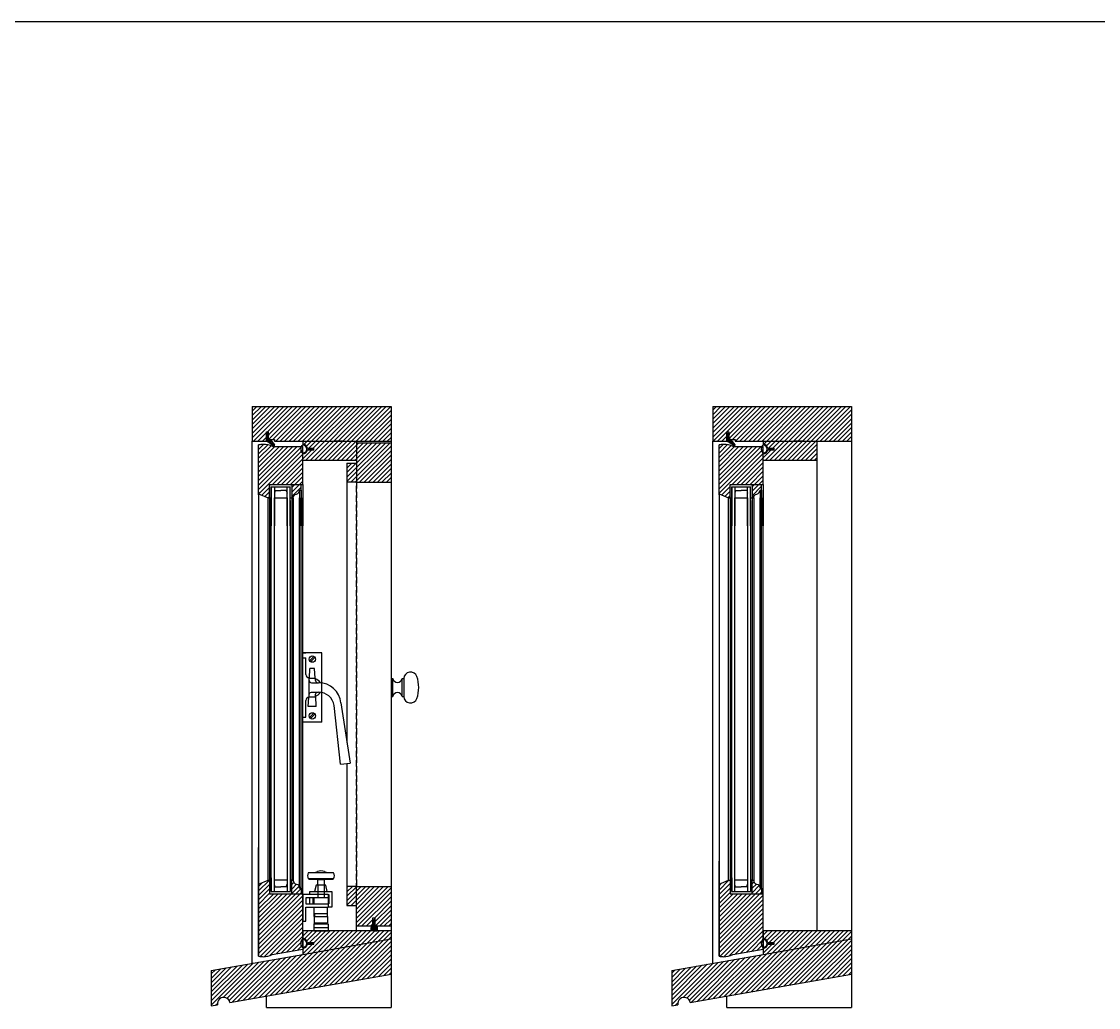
# Model space of a CAD drawing. Header units: inches. Extents: x 1985 to 11287, y 379 to 3234.
# Drawn here: x 8972.09 to 9014.76, y 1518.22 to 1557.3 of the extents above; entities that cross this region are included whole.
import ezdxf

# ---------------------------------------------------------------- set-up
doc = ezdxf.new("R2010")
doc.units = ezdxf.units.IN
doc.header["$MEASUREMENT"] = 0
doc.linetypes.add('HIDDEN', pattern=[0.375, 0.25, -0.125])
for name, color, linetype in [('glass 99', 6, 'CONTINUOUS'), ('glazing tape 99', 7, 'CONTINUOUS'), ('hardware 99', 94, 'CONTINUOUS'), ('hatch 99', 1, 'CONTINUOUS'), ('screen 99', 4, 'CONTINUOUS'), ('separation 99', 3, 'CONTINUOUS'), ('weatherstripping 99', 5, 'CONTINUOUS'), ('wood detail 99', 7, 'CONTINUOUS')]:
    doc.layers.add(name, color=color, linetype=linetype)
pattern_1 = [(45, (8568.73304, 1927.68147), (-0.088388348, 0.088388348), [])]

msp = doc.modelspace()

# ---------------------------------------------------------------- hatches: boundary and pattern name
at = {"layer": 'glazing tape 99'}
h = msp.add_hatch(color=256, dxfattribs=at)
h.paths.add_polyline_path([(8981.984291, 1538.415804), (8981.921791, 1538.415804), (8981.921791, 1538.951518), (8981.984291, 1538.951518)])
h.paths.add_polyline_path([(8982.796791, 1538.415804), (8982.734291, 1538.415804), (8982.734291, 1538.951518), (8982.796791, 1538.951518)])
h = msp.add_hatch(color=256, dxfattribs=at)
h.paths.add_polyline_path([(9000.224884, 1538.415804), (9000.162384, 1538.415804), (9000.162384, 1538.951518), (9000.224884, 1538.951518)])
h.paths.add_polyline_path([(9001.037384, 1538.415804), (9000.974884, 1538.415804), (9000.974884, 1538.951518), (9001.037384, 1538.951518)])
h = msp.add_hatch(color=256, dxfattribs=at)
h.paths.add_polyline_path([(8981.984291, 1523.265922), (8981.921791, 1523.265922), (8981.921791, 1522.730208), (8981.984291, 1522.730208)])
h.paths.add_polyline_path([(8982.796791, 1523.265922), (8982.734291, 1523.265922), (8982.734291, 1522.730208), (8982.796791, 1522.730208)])
h = msp.add_hatch(color=256, dxfattribs=at)
h.paths.add_polyline_path([(9000.224884, 1523.265922), (9000.162384, 1523.265922), (9000.162384, 1522.730208), (9000.224884, 1522.730208)])
h.paths.add_polyline_path([(9001.037384, 1523.265922), (9000.974884, 1523.265922), (9000.974884, 1522.730208), (9001.037384, 1522.730208)])
at = {"layer": 'hatch 99'}
h = msp.add_hatch(dxfattribs=at)
h.set_pattern_fill('ANSI31', color=256, style=0)
h.set_pattern_definition(pattern_1)
h.paths.add_polyline_path([(8986.734291, 1542.040804), (8981.234291, 1542.040804), (8981.234291, 1540.665804), (8981.79684, 1540.665804), (8981.79684, 1541.040804), (8981.86684, 1541.040804), (8981.86684, 1540.728304), (8982.11684, 1540.728304), (8982.11684, 1540.665804), (8986.734291, 1540.665804)])
h.paths.add_polyline_path([(8985.359291, 1540.665804), (8983.234291, 1540.665804), (8983.234291, 1540.540804, -0.365977382), (8983.419169, 1540.384554), (8983.671791, 1540.384554), (8983.671791, 1540.322054), (8983.419169, 1540.322054, -0.365977382), (8983.234291, 1540.165804), (8983.234291, 1539.915804), (8985.359291, 1539.915804)])
h = msp.add_hatch(dxfattribs=at)
h.set_pattern_fill('ANSI31', color=256, style=0)
h.set_pattern_definition(pattern_1)
h.paths.add_polyline_path([(9004.974884, 1542.040804), (8999.474884, 1542.040804), (8999.474884, 1540.665804), (9000.037433, 1540.665804), (9000.037433, 1541.040804), (9000.107433, 1541.040804), (9000.107433, 1540.728304), (9000.357433, 1540.728304), (9000.357433, 1540.665804), (9004.974884, 1540.665804)])
h.paths.add_polyline_path([(9003.599884, 1540.665804), (9001.474884, 1540.665804), (9001.474884, 1540.540804, -0.365977382), (9001.659761, 1540.384554), (9001.912384, 1540.384554), (9001.912384, 1540.322054), (9001.659761, 1540.322054, -0.365977382), (9001.474884, 1540.165804), (9001.474884, 1539.915804), (9003.599884, 1539.915804)])
h = msp.add_hatch(dxfattribs=at)
h.set_pattern_fill('ANSI31', color=256, style=0)
h.set_pattern_definition(pattern_1)
h.paths.add_polyline_path([(8983.234291, 1540.457113), (8982.046438, 1540.457113, 0.141972216), (8981.664095, 1540.539185, 0.035496617), (8981.484291, 1540.522118), (8981.484291, 1538.576518), (8981.859291, 1538.415804), (8981.921791, 1538.415804), (8981.921791, 1538.951518), (8983.234291, 1538.951518)])
h.paths.add_polyline_path([(8983.171791, 1538.951518), (8982.796791, 1538.951518), (8982.796791, 1538.415804), (8982.859291, 1538.415804, -0.375199902), (8982.984291, 1538.572054, 0.375199902), (8983.109291, 1538.728304), (8983.171791, 1538.728304)])
h = msp.add_hatch(dxfattribs=at)
h.set_pattern_fill('ANSI31', color=256, style=0)
h.set_pattern_definition(pattern_1)
h.paths.add_polyline_path([(8986.734291, 1540.603304), (8985.359291, 1540.603304), (8985.359291, 1539.040804), (8986.734291, 1539.040804)])
h.paths.add_polyline_path([(8985.359291, 1539.790804), (8984.984291, 1539.790804), (8984.984291, 1539.040804), (8985.359291, 1539.040804)])
h = msp.add_hatch(dxfattribs=at)
h.set_pattern_fill('ANSI31', color=256, style=0)
h.set_pattern_definition(pattern_1)
h.paths.add_polyline_path([(9001.474884, 1540.457113), (9000.28703, 1540.457113, 0.141972216), (8999.904688, 1540.539185, 0.035496617), (8999.724884, 1540.522118), (8999.724884, 1538.576518), (9000.099884, 1538.415804), (9000.162384, 1538.415804), (9000.162384, 1538.951518), (9001.474884, 1538.951518)])
h.paths.add_polyline_path([(9001.412384, 1538.951518), (9001.037384, 1538.951518), (9001.037384, 1538.415804), (9001.099884, 1538.415804, -0.375199902), (9001.224884, 1538.572054, 0.375199902), (9001.349884, 1538.728304), (9001.412384, 1538.728304)])
h = msp.add_hatch(dxfattribs=at)
h.set_pattern_fill('ANSI31', color=256, style=0)
h.set_pattern_definition(pattern_1)
h.paths.add_polyline_path([(8983.171791, 1522.953422), (8983.109291, 1522.953422), (8983.109291, 1522.966545, 0.350781055), (8982.984291, 1523.109672, -0.375199902), (8982.859291, 1523.265922), (8982.796791, 1523.265922), (8982.796791, 1522.730208), (8983.171791, 1522.730208)])
h.paths.add_polyline_path([(8983.234291, 1522.730208), (8981.921791, 1522.730208), (8981.921791, 1523.265922), (8981.859291, 1523.265922), (8981.484291, 1523.105208), (8981.484291, 1523.024851), (8981.484291, 1520.252166, 0.035496617), (8981.664095, 1520.2351, 0.12567906), (8982.027071, 1520.324714), (8983.234291, 1520.537579), (8983.234291, 1521.26197)])
h.paths.add_polyline_path([(8986.734291, 1520.941597), (8986.734291, 1521.26197), (8983.234291, 1521.26197), (8983.234291, 1520.94947, -0.365977382), (8983.419169, 1520.79322), (8983.671791, 1520.79322), (8983.671791, 1520.73072), (8983.419169, 1520.73072, -0.365977382), (8983.234291, 1520.57447), (8983.234291, 1520.324453)])
h.paths.add_polyline_path([(8985.359291, 1523.018055), (8984.984291, 1523.018055), (8984.984291, 1522.268055), (8985.359291, 1522.268055)])
h.paths.add_polyline_path([(8986.734291, 1523.018055), (8985.359291, 1523.018055), (8985.359291, 1521.455555), (8985.998907, 1521.455555), (8985.998907, 1521.768051), (8986.092907, 1521.768051), (8986.092907, 1521.455555), (8986.734291, 1521.455555)])
h.paths.add_polyline_path([(8986.734291, 1520.941597), (8983.234291, 1520.324453), (8979.609291, 1519.685268), (8979.609291, 1518.289056), (8979.853352, 1518.332091, -1), (8980.345756, 1518.418915), (8986.734291, 1519.545386)])
h = msp.add_hatch(dxfattribs=at)
h.set_pattern_fill('ANSI31', color=256, style=0)
h.set_pattern_definition(pattern_1)
h.paths.add_polyline_path([(9001.412384, 1522.953422), (9001.349884, 1522.953422), (9001.349884, 1522.966545, 0.350781055), (9001.224884, 1523.109672, -0.375199902), (9001.099884, 1523.265922), (9001.037384, 1523.265922), (9001.037384, 1522.730208), (9001.412384, 1522.730208)])
h.paths.add_polyline_path([(9001.474884, 1522.730208), (9000.162384, 1522.730208), (9000.162384, 1523.265922), (9000.099884, 1523.265922), (8999.724884, 1523.105208), (8999.724884, 1523.024851), (8999.724884, 1520.252166, 0.035496617), (8999.904688, 1520.2351, 0.12567906), (9000.267663, 1520.324714), (9001.474884, 1520.537579), (9001.474884, 1521.26197)])
h.paths.add_polyline_path([(9004.974884, 1520.941597), (9004.974884, 1521.26197), (9001.474884, 1521.26197), (9001.474884, 1520.94947, -0.365977382), (9001.659761, 1520.79322), (9001.912384, 1520.79322), (9001.912384, 1520.73072), (9001.659761, 1520.73072, -0.365977382), (9001.474884, 1520.57447), (9001.474884, 1520.324453)])
h.paths.add_polyline_path([(9004.974884, 1520.941597), (9001.474884, 1520.324453), (8997.849884, 1519.685268), (8997.849884, 1518.289056), (8998.093944, 1518.332091, -1), (8998.586348, 1518.418915), (9004.974884, 1519.545386)])
at = {"layer": 'weatherstripping 99'}
h = msp.add_hatch(dxfattribs=at)
h.set_pattern_fill('HONEY', color=256, scale=0.25, angle=-90, style=0)
h.set_pattern_definition([(90, (8722.315496, 1119.951354), (0.0270632938, 0.046875), [0.03125, -0.0625]), (330, (8722.315496, 1119.951354), (0.027063294, -0.0468749999), [0.03125, -0.0625]), (30, (8722.315496, 1119.951354), (0.0541265877, 1e-10), [-0.0625, 0.03125])])
h.paths.add_polyline_path([(8981.957644, 1540.722079, 0.232445164), (8981.944977, 1540.728304), (8981.87534, 1540.728304, -0.414213562), (8981.85934, 1540.744304), (8981.85934, 1540.861304), (8981.89084, 1540.934347), (8981.831966, 1540.975426, 0.153488459), (8981.82281, 1540.978304), (8981.81284, 1540.978304, 0.414213562), (8981.79684, 1540.962304), (8981.79684, 1540.674577, 0.256161577), (8981.804237, 1540.661087), (8982.080008, 1540.485213, 0.35180203), (8982.099925, 1540.487389), (8982.111891, 1540.499355, 0.377155593), (8982.113244, 1540.520444)])
h = msp.add_hatch(dxfattribs=at)
h.set_pattern_fill('HONEY', color=256, scale=0.25, angle=-90, style=0)
h.set_pattern_definition([(90, (8740.556088, 1119.951354), (0.0270632938, 0.046875), [0.03125, -0.0625]), (330, (8740.556088, 1119.951354), (0.027063294, -0.0468749999), [0.03125, -0.0625]), (30, (8740.556088, 1119.951354), (0.0541265877, 1e-10), [-0.0625, 0.03125])])
h.paths.add_polyline_path([(9000.198237, 1540.722079, 0.232445164), (9000.18557, 1540.728304), (9000.115933, 1540.728304, -0.414213562), (9000.099933, 1540.744304), (9000.099933, 1540.861304), (9000.131433, 1540.934347), (9000.072558, 1540.975426, 0.153488459), (9000.063403, 1540.978304), (9000.053433, 1540.978304, 0.414213562), (9000.037433, 1540.962304), (9000.037433, 1540.674577, 0.256161577), (9000.04483, 1540.661087), (9000.320601, 1540.485213, 0.35180203), (9000.340518, 1540.487389), (9000.352484, 1540.499355, 0.377155593), (9000.353837, 1540.520444)])
msp.add_hatch(color=256, dxfattribs=at).paths.add_polyline_path([(8985.936407, 1521.424551), (8985.936407, 1521.455524), (8986.031928, 1521.455543), (8986.061655, 1521.489133), (8986.061655, 1521.548926), (8985.999407, 1521.50539), (8985.999407, 1521.533687), (8986.061655, 1521.577223), (8986.061655, 1521.656112), (8985.999407, 1521.612576), (8985.999407, 1521.640873), (8986.078155, 1521.707397), (8986.092907, 1521.707397), (8986.092907, 1521.455555), (8986.186407, 1521.455573), (8986.186407, 1521.424551)])
h = msp.add_hatch(dxfattribs=at)
h.set_pattern_fill('ANSI36', color=256, scale=0.125, angle=405, style=0)
h.set_pattern_definition([(270, (10576.158359, 1333.632142), (-0.015625, -0.02734375), [0.0390625, -0.0078125, 0, -0.0078125])])
h.paths.add_polyline_path([(8985.936407, 1521.270111), (8985.936407, 1521.424551), (8986.186407, 1521.424551), (8986.186407, 1521.257009)])

# ---------------------------------------------------------------- linework, layer by layer
at = {"layer": 'glass 99'}
for p, q in [((8981.984291, 1538.857768), (8981.984291, 1537.308686)), ((8981.984291, 1538.322054), (8981.984291, 1538.857768)), ((8981.984291, 1538.857768), (8982.734291, 1538.857768)), ((8982.109291, 1538.857768), (8982.109291, 1537.308686)), ((8982.139283, 1538.715899), (8982.109291, 1538.608116)), ((8982.139283, 1538.715899), (8982.359291, 1538.715899)), ((8982.5793, 1538.715899), (8982.359291, 1538.715899)), ((8982.5793, 1538.715899), (8982.609291, 1538.608116)), ((8982.609291, 1537.308686), (8982.609291, 1538.857768)), ((8982.734291, 1537.308686), (8982.734291, 1538.857768)), ((9000.224884, 1538.857768), (9000.224884, 1537.308686)), ((9000.224884, 1538.322054), (9000.224884, 1538.857768)), ((9000.224884, 1538.857768), (9000.974884, 1538.857768)), ((9000.349884, 1538.857768), (9000.349884, 1537.308686)), ((9000.379875, 1538.715899), (9000.349884, 1538.608116)), ((9000.379875, 1538.715899), (9000.599884, 1538.715899)), ((9000.819892, 1538.715899), (9000.599884, 1538.715899)), ((9000.819892, 1538.715899), (9000.849884, 1538.608116)), ((9000.849884, 1537.308686), (9000.849884, 1538.857768)), ((9000.974884, 1537.308686), (9000.974884, 1538.857768)), ((8981.984291, 1522.823958), (8981.984291, 1538.322054)), ((8982.109291, 1522.823958), (8982.109291, 1538.415804)), ((8982.109291, 1538.415804), (8982.609291, 1538.415804)), ((8982.609291, 1538.415804), (8982.609291, 1522.823958)), ((8982.734291, 1538.322054), (8982.734291, 1522.823958)), ((9000.224884, 1522.823958), (9000.224884, 1538.322054)), ((9000.349884, 1522.823958), (9000.349884, 1538.415804)), ((9000.349884, 1538.415804), (9000.849884, 1538.415804)), ((9000.849884, 1538.415804), (9000.849884, 1522.823958)), ((9000.974884, 1538.322054), (9000.974884, 1522.823958)), ((8981.984291, 1523.359672), (8981.984291, 1522.823958)), ((8982.609291, 1523.265922), (8982.109291, 1523.265922)), ((9000.224884, 1523.359672), (9000.224884, 1522.823958)), ((9000.849884, 1523.265922), (9000.349884, 1523.265922)), ((8981.984291, 1522.823958), (8982.734291, 1522.823958)), ((8982.139283, 1523.001542), (8982.109291, 1523.109325)), ((8982.139283, 1523.001542), (8982.359291, 1523.001542)), ((8982.5793, 1523.001542), (8982.359291, 1523.001542)), ((8982.5793, 1523.001542), (8982.609291, 1523.109325)), ((9000.224884, 1522.823958), (9000.974884, 1522.823958)), ((9000.379875, 1523.001542), (9000.349884, 1523.109325)), ((9000.379875, 1523.001542), (9000.599884, 1523.001542)), ((9000.819892, 1523.001542), (9000.599884, 1523.001542)), ((9000.819892, 1523.001542), (9000.849884, 1523.109325))]:
    msp.add_line(p, q, dxfattribs=at)
at = {"layer": 'hardware 99', "color": 94}
for p, q in [((8983.234291, 1529.5294), (8983.234291, 1532.2794)), ((8983.984291, 1532.2794), (8983.234291, 1532.2794)), ((8983.234291, 1532.2794), (8983.359291, 1532.2794)), ((8983.234291, 1532.0759), (8983.359291, 1532.0759)), ((8983.359291, 1531.4199), (8983.359291, 1532.0759)), ((8983.672776, 1532.137079), (8983.501613, 1531.965915)), ((8983.71697, 1532.092884), (8983.545807, 1531.921721)), ((8983.984291, 1529.5294), (8983.984291, 1532.2794)), ((9001.474884, 1529.5294), (9001.474884, 1532.2794)), ((8983.500104, 1531.2794), (8983.515791, 1531.6544)), ((8983.702791, 1531.6544), (8983.515791, 1531.6544)), ((8983.718479, 1531.2794), (8983.702791, 1531.6544)), ((8983.484291, 1530.5139), (8983.484291, 1531.2949)), ((8983.484291, 1531.2794), (8983.734291, 1531.2794)), ((8983.734291, 1531.180781), (8983.734291, 1531.2794)), ((8986.734291, 1531.26375), (8986.796791, 1531.26375)), ((8986.796791, 1530.54505), (8986.796791, 1531.26375)), ((8987.171791, 1530.54505), (8987.171791, 1531.26375)), ((8987.171791, 1531.26375), (8987.234291, 1531.26375)), ((8987.234291, 1531.26375), (8987.234291, 1530.54505)), ((8983.572684, 1531.0919), (8983.859291, 1531.0919)), ((8983.359291, 1529.7329), (8983.359291, 1530.3889)), ((8983.453041, 1530.1544), (8983.468036, 1530.512838)), ((8983.484291, 1530.5294), (8983.734291, 1530.5294)), ((8983.572684, 1530.7169), (8983.859291, 1530.7169)), ((8983.734291, 1530.5294), (8983.734291, 1530.628019)), ((8983.765541, 1530.1544), (8983.748343, 1530.565522)), ((8986.734291, 1530.54505), (8986.796791, 1530.54505)), ((8987.171791, 1530.54505), (8987.234291, 1530.54505)), ((8983.765541, 1530.1544), (8983.453041, 1530.1544)), ((8984.734291, 1527.859451), (8984.47603, 1530.193185)), ((8984.742626, 1530.292512), (8985.109291, 1527.899804)), ((8983.234291, 1529.7329), (8983.359291, 1529.7329)), ((8983.984291, 1529.5294), (8983.234291, 1529.5294)), ((8983.672776, 1529.887079), (8983.501613, 1529.715915)), ((8983.71697, 1529.842884), (8983.545807, 1529.671721)), ((8984.734291, 1527.859451), (8985.109291, 1527.899804)), ((8984.453041, 1523.558845), (8983.453041, 1523.558845)), ((8983.468666, 1523.57447), (8984.437416, 1523.57447)), ((8983.468666, 1523.57447), (8983.468666, 1523.558845)), ((8984.437416, 1523.57447), (8984.437416, 1523.558845)), ((8984.453041, 1523.32447), (8983.453041, 1523.32447)), ((8983.468666, 1523.308845), (8983.468666, 1523.32447)), ((8983.468666, 1523.308845), (8984.437416, 1523.308845)), ((8984.089257, 1523.277595), (8983.816826, 1523.277595)), ((8984.437416, 1523.308845), (8984.437416, 1523.32447)), ((8983.359291, 1522.69947), (8983.234291, 1522.69947)), ((8984.234291, 1522.69947), (8983.359291, 1522.69947)), ((8983.828041, 1523.07447), (8983.828041, 1522.57447)), ((8984.078041, 1523.07447), (8984.078041, 1522.57447)), ((8984.234291, 1522.69947), (8984.234291, 1522.57447)), ((8984.234291, 1522.57447), (8983.359291, 1522.57447)), ((8983.671791, 1522.57447), (8983.671791, 1522.32447)), ((8984.234291, 1522.57447), (8984.234291, 1522.32447)), ((8984.234291, 1522.32447), (8984.234291, 1522.19947)), ((8983.359291, 1522.19947), (8984.234291, 1522.19947)), ((8983.687416, 1521.82447), (8983.687416, 1522.19947)), ((8983.703041, 1521.94947), (8984.203041, 1521.94947)), ((8983.703041, 1521.94947), (8983.703041, 1521.82447)), ((8984.203041, 1521.94947), (8984.203041, 1521.82447)), ((8984.218666, 1521.82447), (8984.218666, 1522.19947)), ((8983.671791, 1521.54322), (8984.234291, 1521.54322)), ((8983.671791, 1521.54322), (8983.671791, 1521.26197)), ((8983.687416, 1521.82447), (8984.218666, 1521.82447)), ((8983.687416, 1521.82447), (8983.687416, 1521.57447)), ((8983.687416, 1521.57447), (8984.218666, 1521.57447)), ((8983.703041, 1521.54322), (8983.703041, 1521.57447)), ((8984.203041, 1521.54322), (8984.203041, 1521.57447)), ((8984.218666, 1521.82447), (8984.218666, 1521.57447)), ((8984.234291, 1521.54322), (8984.234291, 1521.26197)), ((8983.671791, 1521.38697), (8984.234291, 1521.38697)), ((8983.671791, 1521.26197), (8984.234291, 1521.26197))]:
    msp.add_line(p, q, dxfattribs=at)
for points in [[(8983.828041, 1523.07447), (8983.828041, 1523.277595)], [(8984.078041, 1523.277595), (8984.078041, 1523.07447)], [(8984.234291, 1522.69947), (8983.234291, 1522.69947), (8983.234291, 1521.63697), (8983.359291, 1521.63697), (8983.359291, 1522.19947)], [(8983.515541, 1522.69947), (8983.515541, 1522.82447), (8984.390541, 1522.82447), (8984.390541, 1522.19947), (8984.234291, 1522.19947)], [(8984.203041, 1522.82447), (8984.140541, 1523.07447), (8983.765541, 1523.07447), (8983.703041, 1522.82447)], [(8984.234291, 1522.69947), (8984.265541, 1522.69947), (8984.265541, 1522.32447), (8984.234291, 1522.32447)], [(8983.359291, 1522.57447), (8983.359291, 1522.32447), (8984.234291, 1522.32447)], [(8983.515541, 1522.32447), (8983.515541, 1522.57447)], [(8983.671791, 1522.32447), (8983.640541, 1522.32447), (8983.640541, 1522.57447)]]:
    msp.add_lwpolyline(points, dxfattribs=at)
for centre in [(8983.609291, 1532.0294), (8983.609291, 1529.7794)]:
    msp.add_circle(centre, 0.125, dxfattribs=at)
for centre, radius, start, end in [((8983.484291, 1531.4199), 0.125, 180, 270), ((8983.622963, 1530.9044), 0.361328, 30.749776, 72.0547468), ((8986.984291, 1531.298125), 0.190625, 190.3888578, 349.6111422), ((8986.506978, 1530.9044), 1.321014, 340.7339512, 19.2685604), ((8983.866228, 1530.211823), 0.880105, 5.2603349, 90.4515891), ((8983.484291, 1530.3889), 0.125, 90, 180), ((8983.622963, 1530.9044), 0.361328, 287.9452532, 328.0055178), ((8983.859291, 1530.0919), 0.625, 9.3262499, 90), ((8986.984291, 1530.510675), 0.190625, 10.3888578, 169.6111422), ((8983.657143, 1523.441658), 0.235352, 150.1371656, 209.8628344), ((8983.68061, 1523.88697), 0.3125, 270, 295.8419328), ((8983.953041, 1523.32447), 0.3125, 64.1580672, 115.8419328), ((8984.225472, 1523.88697), 0.3125, 244.1580672, 270), ((8984.24894, 1523.441658), 0.235352, 330.1371656, 29.8628344), ((8983.68061, 1522.996345), 0.3125, 64.1580672, 90), ((8984.225472, 1522.996345), 0.3125, 90, 115.8419328)]:
    msp.add_arc(centre, radius, start, end, dxfattribs=at)
for centre, start_param, end_param in [((8987.500541, 1531.26375), 3.45291961, 6.283185307), ((8987.500541, 1530.54505), 0, 2.830500068)]:
    msp.add_ellipse(centre, major_axis=(-0.26625, 0), ratio=0.938967136, start_param=start_param, end_param=end_param, dxfattribs=at)
for points in [[(8983.484291, 1531.180781), (8983.512892, 1531.113806), (8983.572684, 1531.0919)], [(8983.734291, 1531.180781), (8983.762892, 1531.113806), (8983.822684, 1531.0919)], [(8983.484291, 1530.628019), (8983.512892, 1530.694994), (8983.572684, 1530.7169)], [(8983.734291, 1530.628019), (8983.762892, 1530.694994), (8983.822684, 1530.7169)]]:
    msp.add_spline(points, degree=3, dxfattribs=at)
at = {"layer": 'screen 99', "color": 4, "linetype": 'HIDDEN'}
for p, q in [((8985.359291, 1522.893055), (8985.359291, 1539.040804)), ((8985.359291, 1539.040804), (8985.359291, 1522.893055))]:
    msp.add_line(p, q, dxfattribs=at)
at = {"layer": 'separation 99'}
msp.add_line((8912.617716, 1557.299249), (9066.39145, 1557.299249), dxfattribs=at)
at = {"layer": 'weatherstripping 99'}
for p, q in [((8981.79684, 1540.962304), (8981.79684, 1540.674577)), ((8982.080008, 1540.485213), (8981.804237, 1540.661087)), ((8981.81284, 1540.978304), (8981.82281, 1540.978304)), ((8981.831966, 1540.975426), (8981.89084, 1540.934347)), ((8981.89084, 1540.934347), (8981.85934, 1540.861304)), ((8981.85934, 1540.861304), (8981.85934, 1540.744304)), ((8981.944977, 1540.728304), (8981.87534, 1540.728304)), ((8981.957644, 1540.722079), (8982.113244, 1540.520444)), ((9000.037433, 1540.962304), (9000.037433, 1540.674577)), ((9000.320601, 1540.485213), (9000.04483, 1540.661087)), ((9000.053433, 1540.978304), (9000.063403, 1540.978304)), ((9000.072558, 1540.975426), (9000.131433, 1540.934347)), ((9000.131433, 1540.934347), (9000.099933, 1540.861304)), ((9000.099933, 1540.861304), (9000.099933, 1540.744304)), ((9000.18557, 1540.728304), (9000.115933, 1540.728304)), ((9000.198237, 1540.722079), (9000.353837, 1540.520444)), ((8982.099925, 1540.487389), (8982.111891, 1540.499355)), ((8983.671791, 1540.353304), (8983.390541, 1540.353304)), ((9000.340518, 1540.487389), (9000.352484, 1540.499355)), ((9001.912384, 1540.353304), (9001.631134, 1540.353304)), ((8985.936407, 1521.455524), (8986.031928, 1521.455543)), ((8985.936407, 1521.455524), (8985.936407, 1521.257009)), ((8986.186407, 1521.424551), (8985.936407, 1521.424551)), ((8986.078155, 1521.707397), (8985.999407, 1521.640873)), ((8986.061655, 1521.656112), (8985.999407, 1521.612576)), ((8985.999407, 1521.640873), (8985.999407, 1521.612576)), ((8986.061655, 1521.577223), (8985.999407, 1521.533687)), ((8986.061655, 1521.548926), (8985.999407, 1521.50539)), ((8985.999407, 1521.533687), (8985.999407, 1521.50539)), ((8986.031928, 1521.455543), (8986.061655, 1521.489133)), ((8986.061655, 1521.577223), (8986.061655, 1521.656112)), ((8986.061655, 1521.489133), (8986.061655, 1521.548926)), ((8986.078155, 1521.707397), (8986.092907, 1521.707397)), ((8986.092907, 1521.707397), (8986.078155, 1521.707397)), ((8986.092907, 1521.455555), (8986.092907, 1521.707397)), ((8986.092907, 1521.455555), (8986.186407, 1521.455573)), ((8986.186407, 1521.455573), (8986.186407, 1521.257009)), ((8986.186407, 1521.257009), (8985.936407, 1521.257009)), ((8983.671791, 1520.76197), (8983.390541, 1520.76197)), ((9001.912384, 1520.76197), (9001.631134, 1520.76197))]:
    msp.add_line(p, q, dxfattribs=at)
for centre, radius, start, end in [((8981.81284, 1540.962304), 0.016, 90, 180), ((8981.81284, 1540.674577), 0.016, 180, 237.4720979), ((8981.82281, 1540.962304), 0.016, 55.0954375, 90), ((8981.87534, 1540.744304), 0.016, 180, 270), ((8981.944977, 1540.712304), 0.016, 37.6569919, 90), ((9000.053433, 1540.962304), 0.016, 90, 180), ((9000.053433, 1540.674577), 0.016, 180, 237.4720979), ((9000.063403, 1540.962304), 0.016, 55.0954375, 90), ((9000.115933, 1540.744304), 0.016, 180, 270), ((9000.18557, 1540.712304), 0.016, 37.6569919, 90), ((8982.088611, 1540.498703), 0.016, 237.4720979, 315), ((8982.100577, 1540.510669), 0.016, 315, 37.6569919), ((8983.403679, 1540.353304), 0.25, 150.0887142, 209.9112858), ((8983.241154, 1540.446803), 0.0625, 85.8019524, 150.0887142), ((8983.241154, 1540.259806), 0.0625, 209.9112858, 274.1980476), ((8983.234291, 1540.353304), 0.15625, 274.1980476, 85.8019524), ((9000.329204, 1540.498703), 0.016, 237.4720979, 315), ((9000.34117, 1540.510669), 0.016, 315, 37.6569919), ((9001.644271, 1540.353304), 0.25, 150.0887142, 209.9112858), ((9001.481747, 1540.446803), 0.0625, 85.8019524, 150.0887142), ((9001.481747, 1540.259806), 0.0625, 209.9112858, 274.1980476), ((9001.474884, 1540.353304), 0.15625, 274.1980476, 85.8019524), ((8983.403679, 1520.76197), 0.25, 150.0887142, 209.9112858), ((8983.241154, 1520.855469), 0.0625, 85.8019524, 150.0887142), ((8983.241154, 1520.668472), 0.0625, 209.9112858, 274.1980476), ((8983.234291, 1520.76197), 0.15625, 274.1980476, 85.8019524), ((9001.644271, 1520.76197), 0.25, 150.0887142, 209.9112858), ((9001.481747, 1520.855469), 0.0625, 85.8019524, 150.0887142), ((9001.481747, 1520.668472), 0.0625, 209.9112858, 274.1980476), ((9001.474884, 1520.76197), 0.15625, 274.1980476, 85.8019524)]:
    msp.add_arc(centre, radius, start, end, dxfattribs=at)
at = {"layer": 'wood detail 99'}
for p, q in [((8981.234291, 1542.040804), (8981.234291, 1540.665804)), ((8981.234291, 1542.040804), (8986.734291, 1542.040804)), ((8986.734291, 1542.040804), (8986.734291, 1540.665804)), ((8999.474884, 1542.040804), (8999.474884, 1540.665804)), ((8999.474884, 1542.040804), (9004.974884, 1542.040804)), ((9004.974884, 1542.040804), (9004.974884, 1540.665804)), ((8981.79684, 1540.665804), (8981.79684, 1541.040804)), ((8981.79684, 1541.040804), (8981.86684, 1541.040804)), ((8981.86684, 1541.040804), (8981.86684, 1540.728304)), ((9000.037433, 1540.665804), (9000.037433, 1541.040804)), ((9000.037433, 1541.040804), (9000.107433, 1541.040804)), ((9000.107433, 1541.040804), (9000.107433, 1540.728304)), ((8981.234291, 1519.971799), (8981.234291, 1540.665804)), ((8981.234291, 1540.665804), (8981.79684, 1540.665804)), ((8981.86684, 1540.728304), (8982.11684, 1540.728304)), ((8982.11684, 1540.728304), (8982.11684, 1540.665804)), ((8982.11684, 1540.665804), (8986.734291, 1540.665804)), ((8983.234291, 1540.665804), (8984.859291, 1540.665804)), ((8983.234291, 1540.665804), (8984.859291, 1540.665804)), ((8983.234291, 1540.665804), (8983.234291, 1540.540804)), ((8984.859291, 1540.665804), (8984.484291, 1540.665804)), ((8984.859291, 1540.665804), (8984.484291, 1540.665804)), ((8985.359291, 1540.665804), (8985.359291, 1539.915804)), ((8985.359291, 1540.665804), (8985.359291, 1539.040804)), ((8986.734291, 1540.665804), (8986.734291, 1518.222934)), ((8999.474884, 1519.971799), (8999.474884, 1540.665804)), ((8999.474884, 1540.665804), (9000.037433, 1540.665804)), ((9000.107433, 1540.728304), (9000.357433, 1540.728304)), ((9000.357433, 1540.728304), (9000.357433, 1540.665804)), ((9000.357433, 1540.665804), (9004.974884, 1540.665804)), ((9001.474884, 1540.665804), (9003.099884, 1540.665804)), ((9001.474884, 1540.665804), (9003.099884, 1540.665804)), ((9001.474884, 1540.665804), (9001.474884, 1540.540804)), ((9003.099884, 1540.665804), (9002.724884, 1540.665804)), ((9003.099884, 1540.665804), (9002.724884, 1540.665804)), ((9003.599884, 1540.665804), (9003.599884, 1539.915804)), ((9003.599884, 1540.665804), (9003.599884, 1521.26197)), ((9004.974884, 1540.665804), (9004.974884, 1518.222934)), ((8981.484291, 1538.540804), (8981.484291, 1540.522118)), ((8982.046438, 1540.457113), (8983.234291, 1540.457113)), ((8983.234291, 1538.951518), (8983.234291, 1540.457113)), ((8985.359291, 1540.603304), (8986.734291, 1540.603304)), ((8999.724884, 1538.540804), (8999.724884, 1540.522118)), ((9000.28703, 1540.457113), (9001.474884, 1540.457113)), ((9001.474884, 1538.951518), (9001.474884, 1540.457113)), ((8983.234291, 1539.915804), (8985.359291, 1539.915804)), ((8984.984291, 1539.790804), (8985.359291, 1539.790804)), ((8984.984291, 1539.790804), (8984.984291, 1528.715503)), ((9001.474884, 1539.915804), (9003.599884, 1539.915804)), ((8981.921791, 1538.415804), (8981.921791, 1538.951518)), ((8983.234291, 1538.951518), (8983.234291, 1537.308686)), ((8985.359291, 1539.040804), (8984.984291, 1539.040804)), ((8985.359291, 1539.040804), (8986.734291, 1539.040804)), ((9000.162384, 1538.415804), (9000.162384, 1538.951518)), ((9001.474884, 1538.951518), (9001.474884, 1537.308686)), ((8981.484291, 1538.656876), (8981.484291, 1537.308686)), ((8981.484291, 1538.540804), (8981.484291, 1523.105208)), ((8983.109291, 1538.728304), (8983.109291, 1537.308686)), ((8983.171791, 1538.728304), (8983.171791, 1537.308686)), ((8999.724884, 1538.656876), (8999.724884, 1537.308686)), ((8999.724884, 1538.540804), (8999.724884, 1523.105208)), ((9001.349884, 1538.728304), (9001.349884, 1537.308686)), ((9001.412384, 1538.728304), (9001.412384, 1537.308686)), ((8981.859291, 1523.265922), (8981.859291, 1538.415804)), ((8981.859291, 1538.415804), (8981.984291, 1538.415804)), ((8981.921791, 1538.415804), (8981.921791, 1523.265922)), ((8982.734291, 1538.415804), (8982.859291, 1538.415804)), ((8982.796791, 1538.415804), (8982.796791, 1523.265922)), ((8982.859291, 1538.415804), (8982.859291, 1523.265922)), ((8983.109291, 1522.953422), (8983.109291, 1538.415804)), ((8983.171791, 1522.953422), (8983.171791, 1538.415804)), ((8983.234291, 1522.730208), (8983.234291, 1538.415804)), ((9000.099884, 1523.265922), (9000.099884, 1538.415804)), ((9000.099884, 1538.415804), (9000.224884, 1538.415804)), ((9000.162384, 1538.415804), (9000.162384, 1523.265922)), ((9000.974884, 1538.415804), (9001.099884, 1538.415804)), ((9001.037384, 1538.415804), (9001.037384, 1523.265922)), ((9001.099884, 1538.415804), (9001.099884, 1523.265922)), ((9001.349884, 1522.953422), (9001.349884, 1538.415804)), ((9001.412384, 1522.953422), (9001.412384, 1538.415804)), ((9001.474884, 1522.730208), (9001.474884, 1538.415804)), ((8984.984291, 1527.886353), (8984.984291, 1523.748033)), ((8981.484291, 1523.024851), (8981.484291, 1524.564341)), ((8999.724884, 1523.024851), (8999.724884, 1524.015634)), ((8984.984291, 1523.748033), (8984.984291, 1522.268055)), ((8981.484291, 1523.147076), (8981.484291, 1520.252166)), ((8981.484291, 1520.252166), (8981.484291, 1523.147076)), ((8981.859291, 1523.265922), (8981.921791, 1523.265922)), ((8981.984291, 1523.265922), (8981.921791, 1523.265922)), ((8981.921791, 1523.265922), (8981.921791, 1522.730208)), ((8982.796791, 1523.265922), (8982.734291, 1523.265922)), ((8999.724884, 1523.147076), (8999.724884, 1520.252166)), ((8999.724884, 1520.252166), (8999.724884, 1523.147076)), ((9000.099884, 1523.265922), (9000.162384, 1523.265922)), ((9000.224884, 1523.265922), (9000.162384, 1523.265922)), ((9000.162384, 1523.265922), (9000.162384, 1522.730208)), ((9001.037384, 1523.265922), (9000.974884, 1523.265922)), ((8983.234291, 1520.6481), (8983.234291, 1522.730208)), ((8985.359291, 1523.018055), (8984.984291, 1523.018055)), ((8985.359291, 1521.268055), (8985.359291, 1523.018055)), ((8985.359291, 1523.018055), (8986.734291, 1523.018055)), ((8985.359291, 1521.268055), (8985.359291, 1522.893055)), ((9001.474884, 1520.6481), (9001.474884, 1522.730208)), ((8983.234291, 1522.38697), (8983.234291, 1522.57447)), ((8984.984291, 1522.268055), (8985.359291, 1522.268055)), ((9001.474884, 1522.38697), (9001.474884, 1522.57447)), ((8985.359291, 1521.455555), (8985.998907, 1521.455555)), ((8985.998907, 1521.768051), (8985.998907, 1521.455555)), ((8986.092907, 1521.768051), (8986.092907, 1521.455555)), ((8986.092907, 1521.457397), (8986.092907, 1521.707397)), ((8986.092907, 1521.455555), (8986.734291, 1521.455555)), ((8983.234291, 1521.26197), (8983.234291, 1520.324453)), ((8986.734291, 1521.26197), (8983.234291, 1521.26197)), ((8984.859291, 1521.26197), (8984.234291, 1521.26197)), ((9001.474884, 1521.26197), (9001.474884, 1520.324453)), ((9004.974884, 1521.26197), (9001.474884, 1521.26197)), ((8983.234291, 1520.324453), (8986.734291, 1520.941597)), ((9001.474884, 1520.324453), (9004.974884, 1520.941597)), ((8979.609291, 1519.685268), (8983.234291, 1520.324453)), ((8982.027071, 1520.324714), (8983.234291, 1520.537579)), ((8997.849884, 1519.685268), (9001.474884, 1520.324453)), ((9000.267663, 1520.324714), (9001.474884, 1520.537579)), ((8979.609291, 1519.685268), (8979.609291, 1518.289056)), ((8980.345756, 1518.418915), (8986.734291, 1519.545386)), ((8997.849884, 1519.685268), (8997.849884, 1518.289056)), ((8998.586348, 1518.418915), (9004.974884, 1519.545386)), ((8981.796791, 1518.222934), (8981.796791, 1518.674771)), ((9000.037384, 1518.222934), (9000.037384, 1518.674771)), ((8979.609291, 1518.289056), (8979.853352, 1518.332091)), ((8981.796791, 1518.222934), (8986.734291, 1518.222934)), ((8997.849884, 1518.289056), (8998.093944, 1518.332091)), ((9000.037384, 1518.222934), (9004.974884, 1518.222934))]:
    msp.add_line(p, q, dxfattribs=at)
at = {"layer": 'wood detail 99', "color": 7}
for p, q in [((8983.419169, 1540.384554), (8983.671791, 1540.384554)), ((8983.419169, 1540.322054), (8983.671791, 1540.322054)), ((8983.671791, 1540.322054), (8983.671791, 1540.384554)), ((9001.659761, 1540.384554), (9001.912384, 1540.384554)), ((9001.659761, 1540.322054), (9001.912384, 1540.322054)), ((9001.912384, 1540.322054), (9001.912384, 1540.384554)), ((8981.921791, 1538.951518), (8983.234291, 1538.951518)), ((9000.162384, 1538.951518), (9001.474884, 1538.951518)), ((8981.484291, 1538.576518), (8981.859291, 1538.415804)), ((8999.724884, 1538.576518), (9000.099884, 1538.415804)), ((8981.484291, 1523.105208), (8981.859291, 1523.265922)), ((8999.724884, 1523.105208), (9000.099884, 1523.265922)), ((8981.921791, 1522.730208), (8983.234291, 1522.730208)), ((9000.162384, 1522.730208), (9001.474884, 1522.730208)), ((8986.092907, 1521.768051), (8985.998907, 1521.768051)), ((8983.419169, 1520.79322), (8983.671791, 1520.79322)), ((8983.419169, 1520.73072), (8983.671791, 1520.73072)), ((8983.671791, 1520.73072), (8983.671791, 1520.79322)), ((9001.659761, 1520.79322), (9001.912384, 1520.79322)), ((9001.659761, 1520.73072), (9001.912384, 1520.73072)), ((9001.912384, 1520.73072), (9001.912384, 1520.79322))]:
    msp.add_line(p, q, dxfattribs=at)
for points in [[(8982.796791, 1538.951518), (8982.796791, 1538.415804), (8982.859291, 1538.415804, -0.375199902), (8982.984291, 1538.572054, 0.375199902), (8983.109291, 1538.728304), (8983.171791, 1538.728304), (8983.171791, 1538.951518)], [(9001.037384, 1538.951518), (9001.037384, 1538.415804), (9001.099884, 1538.415804, -0.375199902), (9001.224884, 1538.572054, 0.375199902), (9001.349884, 1538.728304), (9001.412384, 1538.728304), (9001.412384, 1538.951518)], [(8982.796791, 1522.730208), (8982.796791, 1523.265922), (8982.859291, 1523.265922, 0.375199902), (8982.984291, 1523.109672, -0.375199902), (8983.109291, 1522.953422), (8983.171791, 1522.953422), (8983.171791, 1522.730208)], [(9001.037384, 1522.730208), (9001.037384, 1523.265922), (9001.099884, 1523.265922, 0.375199902), (9001.224884, 1523.109672, -0.375199902), (9001.349884, 1522.953422), (9001.412384, 1522.953422), (9001.412384, 1522.730208)]]:
    msp.add_lwpolyline(points, format="xyb", dxfattribs=at)
at = {"layer": 'wood detail 99'}
for centre, radius, start, end in [((8981.694238, 1539.2659), 1.273642, 91.3561309, 99.4879419), ((8981.713659, 1539.83845), 0.702485, 61.7242348, 94.0458655), ((8999.934831, 1539.2659), 1.273642, 91.3561309, 99.4879419), ((8999.954252, 1539.83845), 0.702485, 61.7242348, 94.0458655), ((8981.694238, 1521.508385), 1.273642, 260.5120581, 268.6438691), ((8981.670139, 1520.990531), 0.755455, 269.5416337, 298.194921), ((8999.934831, 1521.508385), 1.273642, 260.5120581, 268.6438691), ((8999.910732, 1520.990531), 0.755455, 269.5416337, 298.194921), ((8980.099554, 1518.375503), 0.25, 10, 190), ((8998.340146, 1518.375503), 0.25, 10, 190)]:
    msp.add_arc(centre, radius, start, end, dxfattribs=at)
at = {"layer": 'wood detail 99', "color": 7}
for centre, start, end in [((8983.234291, 1540.353304), 9.5940682, 90), ((8983.234291, 1540.353304), 270, 350.4059318), ((9001.474884, 1540.353304), 9.5940682, 90), ((9001.474884, 1540.353304), 270, 350.4059318), ((8983.234291, 1520.76197), 9.5940682, 90), ((8983.234291, 1520.76197), 270, 350.4059318), ((9001.474884, 1520.76197), 9.5940682, 90), ((9001.474884, 1520.76197), 270, 350.4059318)]:
    msp.add_arc(centre, 0.1875, start, end, dxfattribs=at)

doc.saveas('drawing.dxf')
